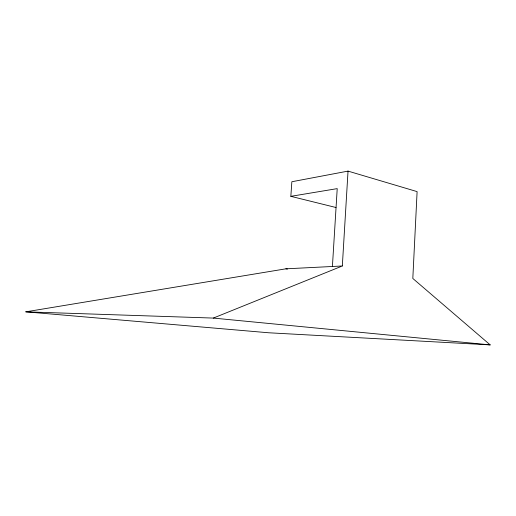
<?xml version="1.0" encoding="UTF-8"?>
<svg xmlns="http://www.w3.org/2000/svg" width="516" height="516" viewBox="0 0 516 516"><rect width="100%" height="100%" fill="white"/><g stroke="black" fill="none" stroke-linecap="round" stroke-linejoin="round"><path stroke-width="0.77" d="M342.327 265.985L348.036 171.106L417.109 191.617L412.819 278.466L490.2 344.894L268.713 332.775L25.8 311.832L285.87 268.823L342.327 265.985L213.327 318.082L25.8 311.832M332.414 266.482L337.219 188.624L290.843 196.332L291.85 181.742L348.036 171.106M213.327 318.082L490.2 344.894M285.87 268.823L287.451 269.081M290.843 196.332L336.013 207.516"/></g></svg>
